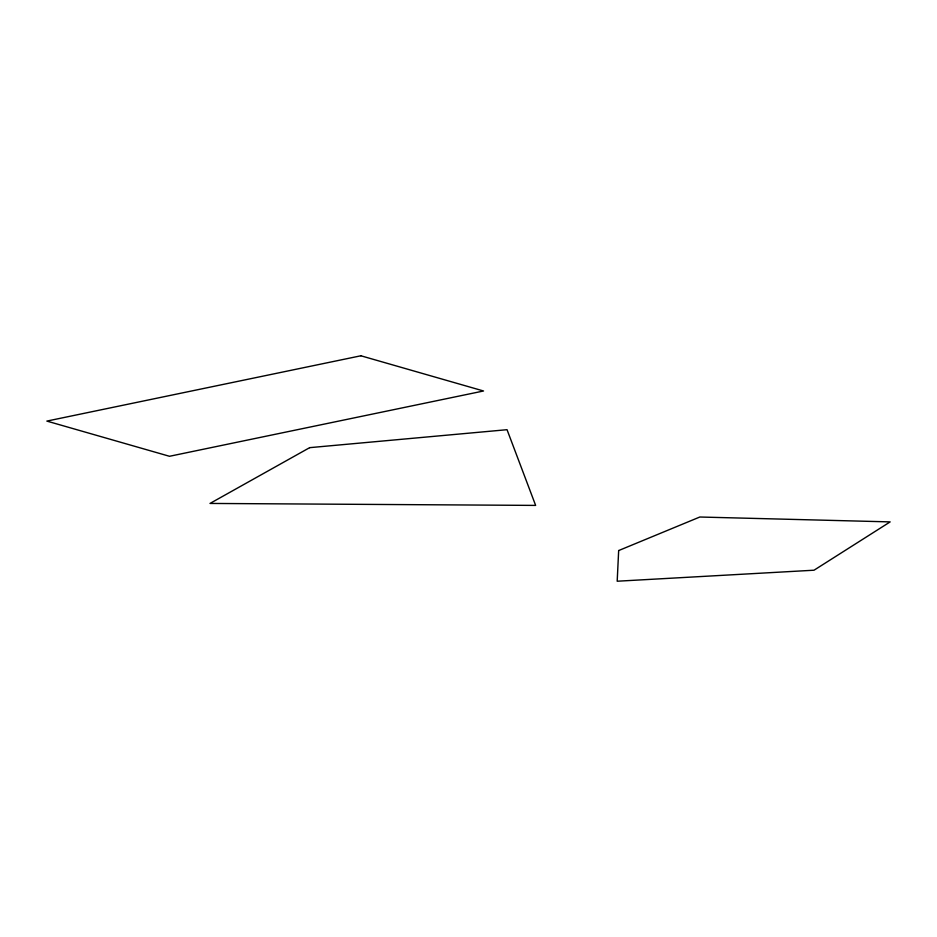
<?xml version="1.0" encoding="UTF-8"?>
<svg xmlns="http://www.w3.org/2000/svg" width="937" height="937" viewBox="0 0 937 937"><rect width="100%" height="100%" fill="white"/><g stroke="black" fill="none" stroke-linecap="round" stroke-linejoin="round"><path stroke-width="1.41" d="M618.666 550.558L617.19 581.221L814.03 570.211L890.15 521.897L699.834 517.013L618.666 550.558M309.655 447.663L210.005 503.438L535.636 505.406L507.034 429.696L309.655 447.663M360.886 355.779L46.85 421.088L169.503 456.284L483.527 390.987L360.886 355.779"/></g></svg>
